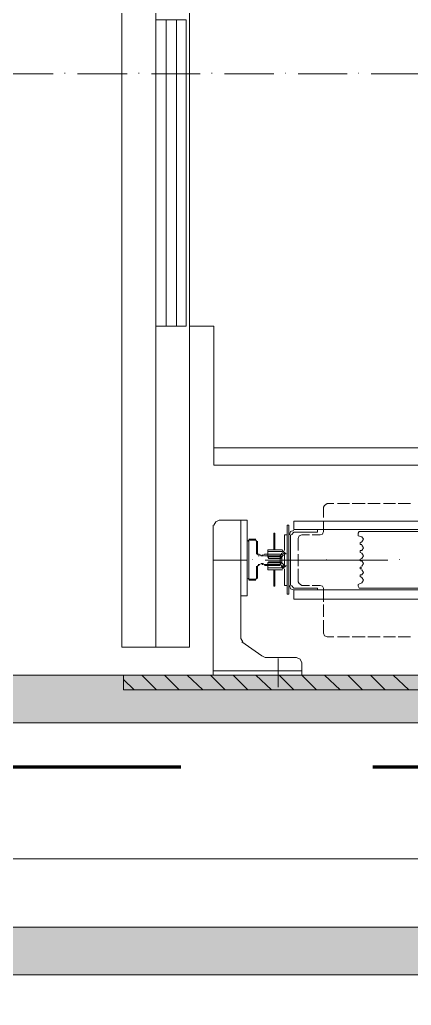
# Model space of a CAD drawing. Header units: metres. Extents: x -223175 to -223082, y -66 to 73.
# Drawn here: x -223170.498 to -223169.922, y 31.825 to 33.272 of the extents above; entities that cross this region are included whole.
import ezdxf

# ---------------------------------------------------------------- set-up
doc = ezdxf.new("R2010")
doc.units = ezdxf.units.M
doc.header["$MEASUREMENT"] = 0
doc.linetypes.add('Strichlinie', pattern=[0.564444, 0.282222, -0.282222])
for name, color, linetype in [('cs-brandschutz.cs', 7, 'Continuous'), ('cs-lift.cs', 7, 'Continuous'), ('cs-schraffur allg.cs', 7, 'Continuous'), ('cs-wand tr.cs', 7, 'Continuous')]:
    doc.layers.add(name, color=color, linetype=linetype)

# ---------------------------------------------------------------- blocks, each defined once
blk = doc.blocks.new('Wand_253', base_point=(-14437.5413, 223170.5178))
at = {"layer": 'cs-wand tr.cs', "linetype": 'Continuous', "lineweight": 0, "true_color": 0x83bf46}
for points in [[(-14437.9813, 223170.9578), (-14437.9813, 223168.313), (-14437.9113, 223168.313), (-14437.9113, 223170.8878)], [(-14437.5413, 223168.5089), (-14437.5413, 223170.5178), (-14437.6113, 223170.5878), (-14437.6113, 223168.5089)]]:
    blk.add_hatch(color=83, dxfattribs=at).paths.add_polyline_path(points)
at = {"layer": 'cs-wand tr.cs', "color": 7, "linetype": 'Continuous', "lineweight": 13}
for p, q in [((-14437.9113, 223170.8878), (-14437.9113, 223168.313)), ((-14437.8113, 223168.313), (-14437.8113, 223170.7878)), ((-14437.6113, 223168.5089), (-14437.6113, 223170.5878))]:
    blk.add_line(p, q, dxfattribs=at)
at = {"layer": 'cs-wand tr.cs', "color": 7, "linetype": 'Continuous', "lineweight": 13, "flags": 128}
for points in [[(-14437.9813, 223170.9578), (-14437.9813, 223168.313)], [(-14437.5413, 223168.5089), (-14437.5413, 223170.5178)]]:
    blk.add_lwpolyline(points, dxfattribs=at)

msp = doc.modelspace()

# ---------------------------------------------------------------- hatches: boundary and pattern name
at = {"layer": 'cs-lift.cs', "linetype": 'Continuous', "lineweight": 0, "true_color": 0x000000}
for points in [[(-223170.4309, 33.1932), (-223170.4309, 33.1945), (-223170.4322, 33.1945), (-223170.4322, 33.1932)], [(-223170.3223, 33.1932), (-223170.3223, 33.1945), (-223170.3236, 33.1945), (-223170.3236, 33.1932)], [(-223170.2149, 33.1932), (-223170.2149, 33.1945), (-223170.2162, 33.1945), (-223170.2162, 33.1932)], [(-223170.1063, 33.1932), (-223170.1063, 33.1945), (-223170.1076, 33.1945), (-223170.1076, 33.1932)], [(-223169.999, 33.1932), (-223169.999, 33.1945), (-223170.0002, 33.1945), (-223170.0002, 33.1932)], [(-223170.1549, 32.4788), (-223170.1549, 32.4801), (-223170.1561, 32.4801), (-223170.1561, 32.4788)], [(-223170.0462, 32.4788), (-223170.0462, 32.4801), (-223170.0475, 32.4801), (-223170.0475, 32.4788)], [(-223169.9389, 32.4788), (-223169.9389, 32.4801), (-223169.9402, 32.4801), (-223169.9402, 32.4788)], [(-223169.9389, 32.4788), (-223169.9389, 32.4801), (-223169.9402, 32.4801), (-223169.9402, 32.4788)]]:
    msp.add_hatch(color=18, dxfattribs=at).paths.add_polyline_path(points)

# ---------------------------------------------------------------- linework, layer by layer
at = {"layer": 'cs-brandschutz.cs', "color": 242, "linetype": 'Strichlinie', "lineweight": 70, "true_color": 0xcc0033, "flags": 128}
msp.add_lwpolyline([(-223161.725, 32.3083), (-223161.725, 37.3186), (-223167.3721, 37.3186), (-223167.3721, 34.0451), (-223170.6528, 34.0451), (-223170.6528, 32.1751), (-223166.8319, 32.1751), (-223166.8319, 32.7603), (-223163.5026, 32.7592), (-223163.5026, 32.3083)], close=True, dxfattribs=at)
at = {"layer": 'cs-lift.cs', "color": 7, "linetype": 'Continuous', "lineweight": 0, "flags": 128}
for points in [[(-223170.2482, 32.351), (-223170.2482, 33.7453), (-223170.3478, 33.7453), (-223170.3478, 32.351)], [(-223170.2533, 32.8226), (-223170.2533, 33.2724), (-223170.298, 33.2724), (-223170.298, 32.8226)], [(-223170.1089, 32.4878), (-223170.1089, 32.4712)], [(-223169.0456, 32.2884), (-223169.0456, 32.3101), (-223170.3453, 32.3101), (-223170.3453, 32.2884)]]:
    msp.add_lwpolyline(points, close=True, dxfattribs=at)
for points in [[(-223170.298, 33.7453), (-223170.298, 32.351)], [(-223170.2827, 33.2725), (-223170.2827, 32.8226)], [(-223170.2673, 33.2725), (-223170.2673, 32.8226)], [(-223170.4488, 33.1932), (-223170.5204, 33.1932)], [(-223170.3402, 33.1932), (-223170.413, 33.1932)], [(-223170.2328, 33.1932), (-223170.3044, 33.1932)], [(-223170.1242, 33.1932), (-223170.197, 33.1932)], [(-223170.0168, 33.1932), (-223170.0884, 33.1932)], [(-223169.9095, 33.1932), (-223169.9811, 33.1932)], [(-223170.2124, 32.6181), (-223170.2124, 32.8226), (-223170.2482, 32.8226)], [(-223170.2124, 32.6437), (-223168.813, 32.6437)], [(-223170.2124, 32.6437), (-223170.16, 32.6437)], [(-223168.813, 32.6181), (-223170.2124, 32.6181)], [(-223170.0514, 32.5415), (-223170.0514, 32.5568), (-223170.0501, 32.5593), (-223170.0462, 32.5619), (-223170.036, 32.5619)], [(-223170.0309, 32.5619), (-223170.013, 32.5619)], [(-223170.0092, 32.5619), (-223169.99, 32.5619)], [(-223169.9862, 32.5619), (-223169.9683, 32.5619)], [(-223169.9632, 32.5619), (-223169.9453, 32.5619)], [(-223169.9415, 32.5619), (-223169.9236, 32.5619)], [(-223170.2047, 32.5376), (-223170.2098, 32.5351), (-223170.2124, 32.53)], [(-223170.2047, 32.5376), (-223170.1728, 32.5376), (-223170.1728, 32.3638)], [(-223170.1638, 32.5376), (-223170.1958, 32.5376)], [(-223170.1638, 32.5376), (-223170.1638, 32.4264)], [(-223170.0948, 32.5236), (-223170.0948, 32.5363)], [(-223169.567, 32.5363), (-223170.0948, 32.5363)], [(-223170.0514, 32.521), (-223170.0514, 32.5363)], [(-223170.2137, 32.53), (-223170.2137, 32.3101)], [(-223170.1037, 32.53), (-223170.105, 32.53), (-223170.105, 32.429)], [(-223170.1025, 32.5159), (-223170.1025, 32.53), (-223170.1037, 32.53)], [(-223170.0948, 32.5223), (-223170.0999, 32.521), (-223170.1012, 32.5159)], [(-223170.0948, 32.5236), (-223170.0603, 32.5236), (-223170.0603, 32.5197), (-223170.0948, 32.5197)], [(-223170.0948, 32.5236), (-223169.567, 32.5236)], [(-223170.0514, 32.521), (-223170.0526, 32.5172), (-223170.0565, 32.5159)], [(-223169.6667, 32.5133), (-223169.6616, 32.5146), (-223169.6616, 32.5185), (-223169.6629, 32.521), (-223169.999, 32.521), (-223170.0002, 32.5185), (-223170.0002, 32.5146), (-223169.9951, 32.5133)], [(-223170.1638, 32.5069), (-223170.1638, 32.452)], [(-223170.1613, 32.5082), (-223170.1625, 32.5069)], [(-223170.1613, 32.5095), (-223170.151, 32.5095)], [(-223170.1613, 32.5082), (-223170.151, 32.5082)], [(-223170.1613, 32.5069), (-223170.1613, 32.452)], [(-223170.1498, 32.5069), (-223170.151, 32.5082)], [(-223170.1498, 32.5069), (-223170.1498, 32.4878)], [(-223170.1485, 32.5069), (-223170.1485, 32.4878)], [(-223170.1242, 32.5185), (-223170.1242, 32.4942)], [(-223170.1242, 32.5185), (-223170.1229, 32.5185)], [(-223170.1229, 32.5185), (-223170.1229, 32.4942)], [(-223170.1089, 32.4929), (-223170.1089, 32.5159)], [(-223170.105, 32.5159), (-223170.1089, 32.5159)], [(-223170.105, 32.4418), (-223170.105, 32.5159)], [(-223170.1025, 32.4418), (-223170.1025, 32.5159)], [(-223170.1025, 32.5159), (-223170.1025, 32.4418)], [(-223170.0999, 32.4418), (-223170.0999, 32.5159)], [(-223170.0948, 32.5197), (-223170.0986, 32.5159)], [(-223170.0884, 32.4929), (-223170.0884, 32.5108), (-223170.0871, 32.5146), (-223170.0833, 32.5159), (-223170.0718, 32.5159)], [(-223170.068, 32.5159), (-223170.0565, 32.5159)], [(-223169.9926, 32.5095), (-223169.9951, 32.5133)], [(-223169.9951, 32.5057), (-223169.9926, 32.5095)], [(-223170.114, 32.4814), (-223170.1319, 32.4814), (-223170.1331, 32.4839), (-223170.1331, 32.4942)], [(-223170.1114, 32.4942), (-223170.1331, 32.4942)], [(-223170.1063, 32.4878), (-223170.1114, 32.4929)], [(-223169.9951, 32.5057), (-223169.9977, 32.5044), (-223169.9977, 32.5018), (-223169.9951, 32.5018)], [(-223169.9951, 32.4929), (-223169.9977, 32.4929), (-223169.9977, 32.4903), (-223169.9951, 32.4891)], [(-223169.9926, 32.4967), (-223169.9951, 32.5006)], [(-223169.9951, 32.4929), (-223169.9926, 32.4967)], [(-223170.2137, 32.4788), (-223170.1638, 32.4788)], [(-223170.2137, 32.4788), (-223170.1728, 32.4788)], [(-223170.1485, 32.4878), (-223170.1472, 32.4865)], [(-223170.1472, 32.4878), (-223170.1459, 32.4878)], [(-223170.1472, 32.4852), (-223170.1459, 32.4852)], [(-223170.1446, 32.4865), (-223170.1459, 32.4865)], [(-223170.1434, 32.4865), (-223170.1434, 32.4852)], [(-223170.1434, 32.4852), (-223170.1408, 32.4852)], [(-223170.1421, 32.4852), (-223170.1408, 32.4865)], [(-223170.1408, 32.4852), (-223170.1395, 32.4852)], [(-223170.1383, 32.4865), (-223170.1395, 32.4865)], [(-223170.1383, 32.4878), (-223170.1153, 32.4878)], [(-223170.1383, 32.4852), (-223170.1153, 32.4852)], [(-223170.137, 32.4788), (-223170.0654, 32.4788)], [(-223170.1216, 32.4916), (-223170.1331, 32.4916)], [(-223170.1204, 32.4916), (-223170.1114, 32.4916), (-223170.1331, 32.4916)], [(-223170.114, 32.4839), (-223170.1331, 32.4839)], [(-223170.114, 32.4852), (-223170.1153, 32.4865)], [(-223170.1153, 32.4737), (-223170.1153, 32.4852)], [(-223170.114, 32.4865), (-223170.1127, 32.4891)], [(-223170.114, 32.4865), (-223170.114, 32.4814)], [(-223170.1114, 32.4865), (-223170.1127, 32.4878)], [(-223170.1127, 32.4839), (-223170.1101, 32.4865)], [(-223170.1127, 32.4737), (-223170.1127, 32.4852)], [(-223170.1127, 32.475), (-223170.1127, 32.4839)], [(-223170.1127, 32.4788), (-223169.9747, 32.4788)], [(-223170.1089, 32.4878), (-223170.1114, 32.4903)], [(-223170.0884, 32.4699), (-223170.0884, 32.4878)], [(-223170.0284, 32.4788), (-223169.9568, 32.4788)], [(-223169.9951, 32.4814), (-223169.9977, 32.4801), (-223169.9977, 32.4776), (-223169.9951, 32.4776)], [(-223169.9926, 32.4852), (-223169.9951, 32.4891)], [(-223169.9951, 32.4814), (-223169.9926, 32.4852)], [(-223169.9926, 32.4737), (-223169.9951, 32.4776)], [(-223170.1498, 32.452), (-223170.1498, 32.4699)], [(-223170.1472, 32.4712), (-223170.1485, 32.4699)], [(-223170.1485, 32.452), (-223170.1485, 32.4699)], [(-223170.1472, 32.4724), (-223170.1459, 32.4724)], [(-223170.1472, 32.4712), (-223170.1459, 32.4712)], [(-223170.1459, 32.4724), (-223170.1446, 32.4724)], [(-223170.1408, 32.4737), (-223170.1434, 32.4737)], [(-223170.1421, 32.4724), (-223170.1408, 32.4724)], [(-223170.1408, 32.4737), (-223170.1395, 32.4737)], [(-223170.1395, 32.4724), (-223170.1383, 32.4724)], [(-223170.1383, 32.4724), (-223170.1153, 32.4724)], [(-223170.1383, 32.4712), (-223170.1153, 32.4712)], [(-223170.1319, 32.4763), (-223170.1331, 32.475), (-223170.1331, 32.4673)], [(-223170.114, 32.475), (-223170.1331, 32.475)], [(-223170.1216, 32.4673), (-223170.1331, 32.4673)], [(-223170.1331, 32.4648), (-223170.1331, 32.4673)], [(-223170.1114, 32.4673), (-223170.1331, 32.4673)], [(-223170.1114, 32.4648), (-223170.1331, 32.4648)], [(-223170.114, 32.4763), (-223170.1319, 32.4763)], [(-223170.1242, 32.4648), (-223170.1242, 32.4405), (-223170.1229, 32.4405)], [(-223170.1229, 32.4405), (-223170.1229, 32.4648)], [(-223170.1127, 32.4673), (-223170.1204, 32.4673)], [(-223170.1153, 32.4724), (-223170.114, 32.4737)], [(-223170.114, 32.4724), (-223170.114, 32.4763)], [(-223170.114, 32.4724), (-223170.1127, 32.4686)], [(-223170.1127, 32.475), (-223170.1101, 32.4724), (-223170.1101, 32.4712)], [(-223170.1127, 32.4699), (-223170.1114, 32.4712)], [(-223170.1114, 32.4661), (-223170.1063, 32.4712)], [(-223170.1114, 32.4686), (-223170.1089, 32.4712)], [(-223170.1089, 32.4418), (-223170.1089, 32.4661)], [(-223170.0833, 32.4418), (-223170.0871, 32.4443), (-223170.0884, 32.4469), (-223170.0884, 32.4661)], [(-223169.9951, 32.4686), (-223169.9977, 32.4686), (-223169.9977, 32.4661), (-223169.9951, 32.4661)], [(-223169.9951, 32.4699), (-223169.9926, 32.4737)], [(-223169.9926, 32.4609), (-223169.9951, 32.4648)], [(-223170.1625, 32.452), (-223170.1613, 32.4507)], [(-223170.1613, 32.4507), (-223170.151, 32.4507)], [(-223170.1613, 32.4494), (-223170.151, 32.4494)], [(-223170.151, 32.4507), (-223170.1498, 32.452)], [(-223169.9951, 32.4571), (-223169.9977, 32.4571), (-223169.9977, 32.4546), (-223169.9951, 32.4533)], [(-223169.9951, 32.4571), (-223169.9926, 32.4609)], [(-223169.9926, 32.4494), (-223169.9951, 32.4533)], [(-223169.9951, 32.4456), (-223169.9926, 32.4494)], [(-223170.105, 32.4418), (-223170.1089, 32.4418)], [(-223170.1025, 32.429), (-223170.1025, 32.443)], [(-223170.1012, 32.4418), (-223170.0999, 32.4367), (-223170.0948, 32.4354)], [(-223170.0986, 32.4418), (-223170.0948, 32.4379)], [(-223170.0948, 32.4379), (-223170.0603, 32.4379), (-223170.0603, 32.4354), (-223170.0948, 32.4354)], [(-223170.0948, 32.4354), (-223170.0948, 32.4213)], [(-223169.567, 32.4354), (-223169.567, 32.4213), (-223170.0948, 32.4213)], [(-223170.0948, 32.4354), (-223169.567, 32.4354)], [(-223170.0718, 32.4418), (-223170.0833, 32.4418)], [(-223170.0565, 32.4418), (-223170.068, 32.4418)], [(-223170.0565, 32.4418), (-223170.0526, 32.4405), (-223170.0514, 32.4379)], [(-223170.0514, 32.4175), (-223170.0514, 32.4379)], [(-223169.9951, 32.4456), (-223170.0002, 32.443), (-223170.0002, 32.4405), (-223169.999, 32.4379), (-223169.6629, 32.4379), (-223169.6616, 32.4405), (-223169.6616, 32.443), (-223169.6667, 32.4456)], [(-223170.1638, 32.4264), (-223170.1728, 32.4264)], [(-223170.105, 32.429), (-223170.1025, 32.429)], [(-223170.0514, 32.3958), (-223170.0514, 32.4137)], [(-223170.036, 32.3664), (-223170.0462, 32.3664), (-223170.0501, 32.3677), (-223170.0514, 32.3715), (-223170.0514, 32.3907)], [(-223170.1728, 32.3638), (-223170.1702, 32.3587)], [(-223170.013, 32.3664), (-223170.0309, 32.3664)], [(-223169.99, 32.3664), (-223170.0092, 32.3664)], [(-223169.9683, 32.3664), (-223169.9862, 32.3664)], [(-223169.9453, 32.3664), (-223169.9632, 32.3664)], [(-223169.9236, 32.3664), (-223169.9415, 32.3664)], [(-223170.1715, 32.3587), (-223170.1421, 32.3383)], [(-223170.1421, 32.3383), (-223170.137, 32.3357)], [(-223170.091, 32.3357), (-223170.137, 32.3357)], [(-223170.1178, 32.3344), (-223170.1178, 32.2923)], [(-223170.1178, 32.3344), (-223170.1178, 32.2923)], [(-223170.0833, 32.328), (-223170.0859, 32.3332), (-223170.091, 32.3357)], [(-223170.0833, 32.3101), (-223170.0833, 32.328)], [(-223170.2967, 32.2884), (-223170.3185, 32.3101)], [(-223170.2635, 32.2884), (-223170.2852, 32.3101)], [(-223170.229, 32.2884), (-223170.252, 32.3101)], [(-223170.1958, 32.2884), (-223170.2175, 32.3101)], [(-223170.2137, 32.3165), (-223170.0833, 32.3165)], [(-223170.0833, 32.3101), (-223170.2137, 32.3101)], [(-223170.1625, 32.2884), (-223170.1843, 32.3101)], [(-223170.128, 32.2884), (-223170.151, 32.3101)], [(-223170.0948, 32.2884), (-223170.1165, 32.3101)], [(-223170.0616, 32.2884), (-223170.0833, 32.3101)], [(-223170.0271, 32.2884), (-223170.0501, 32.3101)], [(-223169.9938, 32.2884), (-223170.0156, 32.3101)], [(-223169.9606, 32.2884), (-223169.9823, 32.3101)], [(-223169.9261, 32.2884), (-223169.9491, 32.3101)], [(-223170.3299, 32.2884), (-223170.3453, 32.3038)]]:
    msp.add_lwpolyline(points, dxfattribs=at)
at = {"layer": 'cs-schraffur allg.cs', "color": 7, "linetype": 'Continuous', "lineweight": 0, "flags": 128}
msp.add_lwpolyline([(-223151.9371, 23.6753), (-223167.0171, 23.6753), (-223167.0171, 32.0401), (-223170.9578, 32.0401), (-223170.9578, 34.1801), (-223167.8973, 34.1801), (-223167.8973, 37.8702), (-223167.5971, 37.8702), (-223167.5971, 44.7149), (-223153.107, 44.7149), (-223153.107, 42.1201), (-223154.1071, 42.1201), (-223154.1071, 36.7701), (-223153.107, 36.7701), (-223153.107, 31.2601), (-223154.0871, 31.2601), (-223154.0871, 28.8601), (-223151.9371, 28.8601)], close=True, dxfattribs=at)

# ---------------------------------------------------------------- block references
at = {"layer": 'cs-wand tr.cs', "color": 7, "lineweight": 25, "rotation": 90}
msp.add_blockref('Wand_253', (-223170.5178, 32.3101), dxfattribs=at)

doc.saveas('drawing.dxf')
